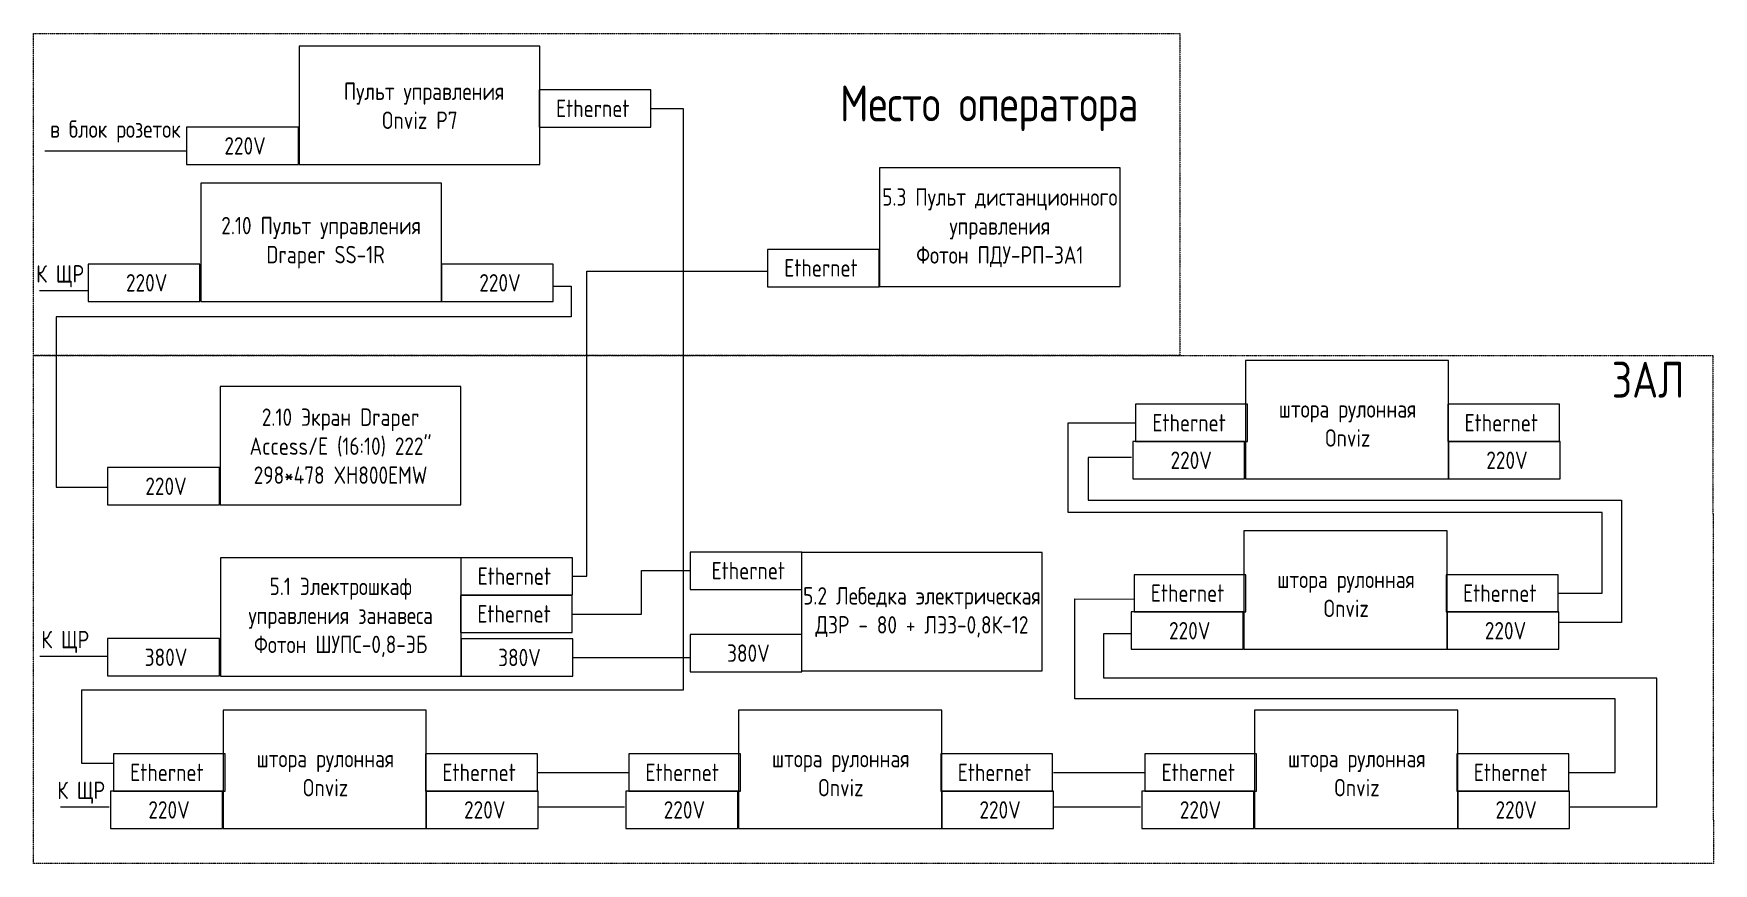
# Model space of a CAD drawing. Header units: millimetres. Extents: x -610846 to 2504857, y -1998781 to 277389.
# Drawn here: x 265414 to 286666, y 209772 to 220267 of the extents above; entities that cross this region are included whole.
import ezdxf

# ---------------------------------------------------------------- set-up
doc = ezdxf.new("R2010")
doc.units = ezdxf.units.MM
doc.linetypes.add('482 Границы районов', pattern=[5, 3, -1, 0, -1])
for name, color, linetype, lineweight in [('220 В', 7, 'Continuous', 30), ('АВТ', 7, 'Continuous', 30), ('Текст', 7, 'Continuous', 15)]:
    doc.layers.add(name, color=color, linetype=linetype, lineweight=lineweight)
doc.styles.add('GOST 2.304', font='GOST.TTF')

msp = doc.modelspace()

# ---------------------------------------------------------------- linework, layer by layer
at = {"layer": '220 В', "color": 30, "lineweight": 9}
for p, q in [((273225, 219319), (273631, 219319)), ((273631, 219319), (273631, 211961)), ((272413, 213403), (272413, 217264)), ((272413, 217264), (274698, 217264)), ((278504, 215343), (279356, 215343)), ((278504, 214208), (278504, 215343)), ((285261, 214208), (278504, 214208)), ((285261, 213188), (285261, 214208)), ((272234, 213403), (272413, 213403)), ((273105, 212926), (273105, 213477)), ((273105, 213477), (273719, 213477)), ((284701, 213188), (285261, 213188)), ((278587, 211855), (278587, 213120)), ((278587, 213120), (279337, 213114)), ((272229, 212926), (273105, 212926)), ((273631, 211961), (266021, 211961)), ((266021, 211961), (266021, 211038)), ((285424, 211855), (278587, 211855)), ((285424, 210921), (285424, 211855)), ((266021, 211038), (266424, 211038)), ((271788, 210921), (272943, 210921)), ((278317, 210921), (279472, 210921)), ((284846, 210921), (285424, 210921))]:
    msp.add_line(p, q, dxfattribs=at)
at = {"layer": '220 В', "lineweight": 9}
for p, q in [((267349, 218780), (265556, 218780)), ((266106, 217013), (265488, 217013)), ((271989, 217073), (272215, 217073)), ((272215, 217073), (272215, 216686)), ((272215, 216686), (265699, 216686)), ((265699, 216686), (265699, 214529)), ((279303, 214905), (278756, 214905)), ((278756, 214905), (278756, 214365)), ((265699, 214529), (266351, 214529)), ((278756, 214365), (285502, 214365)), ((285502, 214365), (285502, 212817)), ((285502, 212817), (284710, 212817)), ((278953, 212116), (278953, 212681)), ((278953, 212681), (279302, 212681)), ((266355, 212389), (265495, 212389)), ((272237, 212377), (273719, 212377)), ((285949, 212116), (278953, 212116)), ((285949, 210482), (285949, 212116)), ((266371, 210482), (265753, 210482)), ((272891, 210482), (271797, 210482)), ((279420, 210482), (278326, 210482)), ((285949, 210482), (284855, 210482))]:
    msp.add_line(p, q, dxfattribs=at)
at = {"layer": 'АВТ', "lineweight": 9}
for points in [[(271821, 220109), (268775, 220109), (268775, 218612), (271821, 218612)], [(273225, 219555), (271812, 219555), (271812, 219083), (273225, 219083)], [(268765, 219083), (267351, 219083), (267351, 218612), (268765, 218612)], [(279162, 218567), (276116, 218567), (276116, 217070), (279162, 217070)], [(270575, 218377), (267529, 218377), (267529, 216880), (270575, 216880)], [(276112, 217538), (274698, 217538), (274698, 217066), (276112, 217066)], [(267519, 217351), (266105, 217351), (266105, 216880), (267519, 216880)], [(271989, 217351), (270575, 217351), (270575, 216880), (271989, 216880)], [(283315, 216134), (280745, 216134), (280745, 214636), (283315, 214636)], [(270821, 215804), (267775, 215804), (267775, 214307), (270821, 214307)], [(280770, 215579), (279356, 215579), (279356, 215108), (280770, 215108)], [(284720, 215579), (283306, 215579), (283306, 215108), (284720, 215108)], [(280735, 215108), (279321, 215108), (279321, 214636), (280735, 214636)], [(284729, 215108), (283315, 215108), (283315, 214636), (284729, 214636)], [(267765, 214778), (266351, 214778), (266351, 214307), (267765, 214307)], [(283296, 213978), (280726, 213978), (280726, 212481), (283296, 212481)], [(270823, 213638), (267777, 213638), (267777, 212141), (270823, 212141)], [(272234, 213638), (270820, 213638), (270820, 213167), (272234, 213167)], [(275133, 213709), (273719, 213709), (273719, 213238), (275133, 213238)], [(278176, 213703), (275130, 213703), (275130, 212206), (278176, 212206)], [(280751, 213423), (279337, 213423), (279337, 212952), (280751, 212952)], [(284701, 213423), (283287, 213423), (283287, 212952), (284701, 212952)], [(272229, 213162), (270815, 213162), (270815, 212691), (272229, 212691)], [(280716, 212952), (279302, 212952), (279302, 212481), (280716, 212481)], [(284710, 212952), (283296, 212952), (283296, 212481), (284710, 212481)], [(267765, 212616), (266351, 212616), (266351, 212144), (267765, 212144)], [(272237, 212612), (270823, 212612), (270823, 212141), (272237, 212141)], [(275132, 212667), (273719, 212667), (273719, 212196), (275132, 212196)], [(270383, 211711), (267813, 211711), (267813, 210214), (270383, 210214)], [(276903, 211711), (274333, 211711), (274333, 210214), (276903, 210214)], [(283432, 211711), (280862, 211711), (280862, 210214), (283432, 210214)], [(267838, 211157), (266424, 211157), (266424, 210685), (267838, 210685)], [(271788, 211157), (270374, 211157), (270374, 210685), (271788, 210685)], [(274357, 211157), (272943, 211157), (272943, 210685), (274357, 210685)], [(278307, 211157), (276893, 211157), (276893, 210685), (278307, 210685)], [(280886, 211157), (279472, 211157), (279472, 210685), (280886, 210685)], [(284836, 211157), (283422, 211157), (283422, 210685), (284836, 210685)], [(267803, 210685), (266389, 210685), (266389, 210214), (267803, 210214)], [(271797, 210685), (270383, 210685), (270383, 210214), (271797, 210214)], [(274322, 210685), (272908, 210685), (272908, 210214), (274322, 210214)], [(278317, 210685), (276903, 210685), (276903, 210214), (278317, 210214)], [(280851, 210685), (279437, 210685), (279437, 210214), (280851, 210214)], [(284846, 210685), (283432, 210685), (283432, 210214), (284846, 210214)]]:
    msp.add_lwpolyline(points, close=True, dxfattribs=at)
at = {"layer": 'Текст', "color": 141, "linetype": '482 Границы районов', "lineweight": 9}
for points in [[(265415, 220267), (279918, 220267), (279918, 216196), (265415, 216196)], [(265414, 216196), (286659, 216196), (286666, 209772), (265415, 209772)]]:
    msp.add_lwpolyline(points, close=True, dxfattribs=at)

# ---------------------------------------------------------------- texts
at = {"layer": 'АВТ', "lineweight": 9, "char_height": 220, "attachment_point": 5, "style": 'GOST 2.304'}
for s, width, gutter_width, heights, insert in [('\\pxqc; Пульт управления\\POnviz P7', 3008.32, 375, [1124], (270298, 219354)), ('Ethernet', 1476.59, 469, [460], (272489, 219321)), ('в блок розеток', 3702.4, 469, [460], (266450, 219029)), ('220V', 1476.59, 469, [460], (268090, 218847)), ('\\pxqc;5.3 Пульт дистанционного управления ^JФотон ПДУ-РП-ЗА1', 3008.32, 375, [1124], (277639, 217811)), ('\\pxqc;2.10 Пульт управления\\P Draper SS-1R', 3008.32, 375, [1124], (269052, 217622)), ('Ethernet', 1476.59, 469, [460], (275376, 217304)), ('К ЩР', 1476.59, 469, [460], (265750, 217198)), ('220V', 1476.59, 469, [460], (266845, 217115)), ('220V', 1476.59, 469, [460], (271315, 217115)), ('\\pxqc;2.10 Экран Draper Access/E (16:10) 222" 298*478 XH800EMW ', 3008.32, 375, [1124], (269298, 215049)), ('\\pxqc;штора рулонная^JOnviz ', 3008.32, 375, [1124], (282038, 215336)), ('Ethernet', 1476.59, 469, [460], (280033, 215345)), ('Ethernet', 1476.59, 469, [460], (283983, 215345)), ('220V', 1476.59, 469, [460], (280060, 214871)), ('220V', 1476.59, 469, [460], (284055, 214871)), ('220V', 1476.59, 469, [460], (267090, 214542)), ('Ethernet', 1476.59, 469, [460], (274457, 213475)), ('\\pxqc;5.1 Электрошкаф управления занавеса ^JФотон ШУПС-0,8-ЭБ', 3008.32, 375, [1124], (269300, 212883)), ('Ethernet', 1476.59, 469, [460], (271497, 213405)), ('\\pxqc;штора рулонная^JOnviz ', 3008.32, 375, [1124], (282019, 213181)), ('\\pxqc;5.2 Лебедка электрическая ^JДЗР - 80 + ЛЭЗ-0,8К-12', 3008.32, 375, [1124], (276653, 212947)), ('Ethernet', 1476.59, 469, [460], (280014, 213190)), ('Ethernet', 1476.59, 469, [460], (283964, 213190)), ('Ethernet', 1476.59, 469, [460], (271493, 212928)), ('220V', 1476.59, 469, [460], (280041, 212715)), ('220V', 1476.59, 469, [460], (284036, 212715)), ('К ЩР', 1476.59, 469, [460], (265815, 212573)), ('380V', 1476.59, 469, [460], (274458, 212431)), ('380V', 1476.59, 469, [460], (267090, 212379)), ('380V', 1476.59, 469, [460], (271562, 212376)), ('Ethernet', 1476.59, 469, [460], (267101, 210923)), ('\\pxqc;штора рулонная^JOnviz ', 3008.32, 375, [1124], (269106, 210914)), ('Ethernet', 1476.59, 469, [460], (271051, 210923)), ('Ethernet', 1476.59, 469, [460], (273621, 210923)), ('\\pxqc;штора рулонная^JOnviz ', 3008.32, 375, [1124], (275626, 210914)), ('Ethernet', 1476.59, 469, [460], (277571, 210923)), ('Ethernet', 1476.59, 469, [460], (280150, 210923)), ('\\pxqc;штора рулонная^JOnviz ', 3008.32, 375, [1124], (282155, 210914)), ('Ethernet', 1476.59, 469, [460], (284100, 210923)), ('К ЩР', 1476.59, 469, [460], (266016, 210666)), ('220V', 1476.59, 469, [460], (267128, 210449)), ('220V', 1476.59, 469, [460], (271122, 210449)), ('220V', 1476.59, 469, [460], (273648, 210449)), ('220V', 1476.59, 469, [460], (277642, 210449)), ('220V', 1476.59, 469, [460], (280177, 210449)), ('220V', 1476.59, 469, [460], (284171, 210449))]:
    msp.add_mtext_dynamic_manual_height_columns(s, width=width, gutter_width=gutter_width, heights=heights, dxfattribs=dict(at, insert=insert))
at = {"layer": 'Текст', "lineweight": 9, "char_height": 454, "width": 4800.72, "attachment_point": 5, "style": 'GOST 2.304'}
for s, insert in [('Место оператора', (277504, 219322)), ('ЗАЛ', (285841, 215889))]:
    msp.add_mtext(s, dxfattribs=dict(at, insert=insert))

doc.saveas('drawing.dxf')
